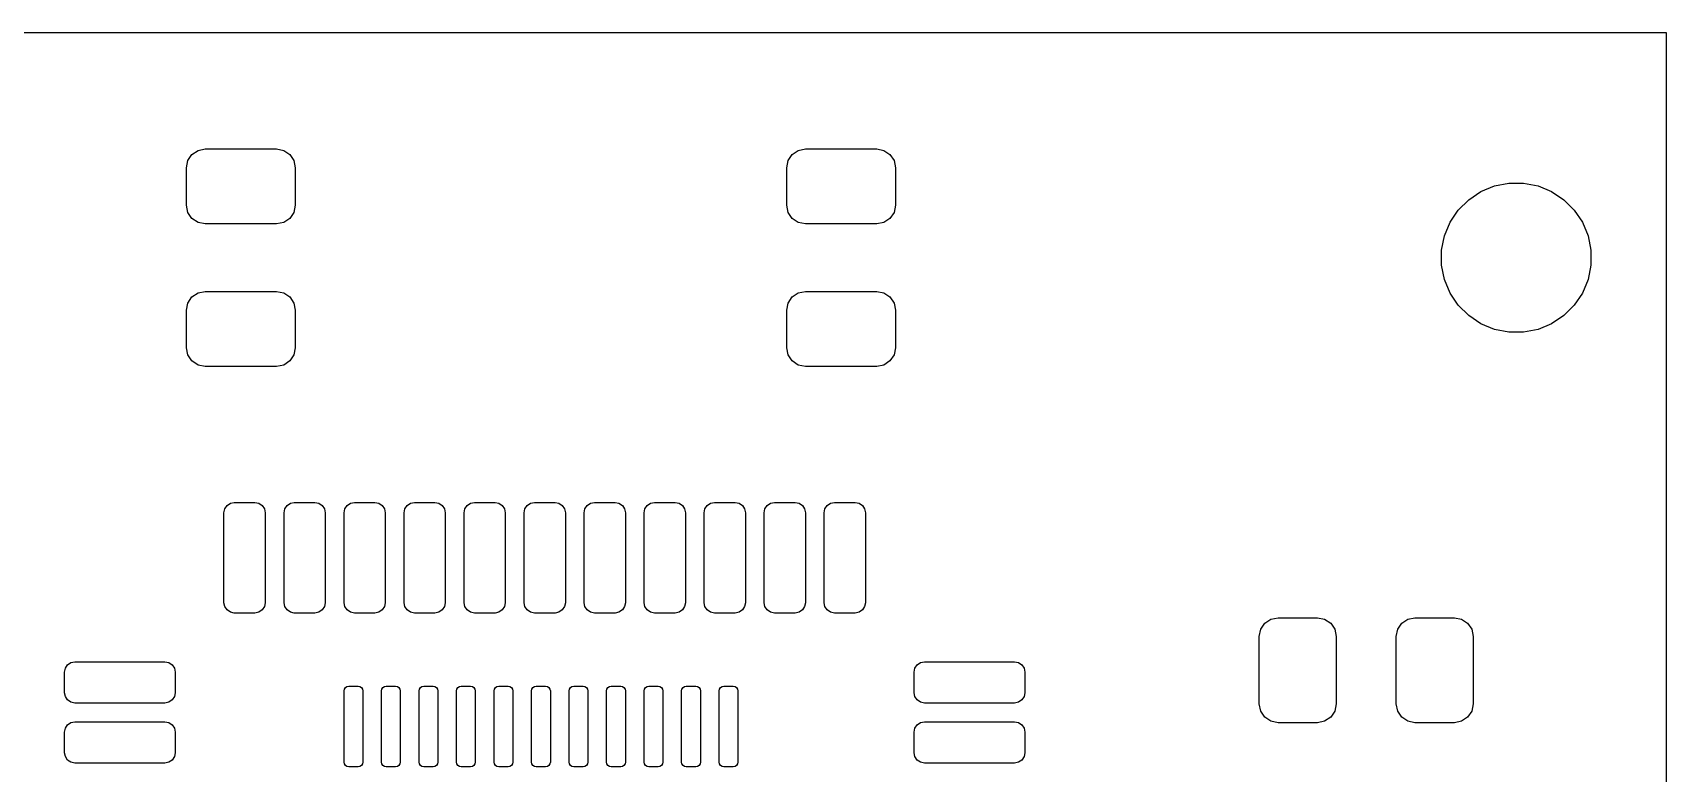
# Model space of a CAD drawing. Extents: x 0 to 42.5, y 0 to 25.
# Drawn here: x 20.72 to 42.5, y 15.12 to 25 of the extents above; entities that cross this region are included whole.
import ezdxf

# ---------------------------------------------------------------- set-up
doc = ezdxf.new("R2010")
doc.units = 0
doc.layers.add('BLACK', color=7, linetype='CONTINUOUS')
doc.layers.add('WHITE', color=7, linetype='CONTINUOUS')

msp = doc.modelspace()

# ---------------------------------------------------------------- linework, layer by layer
at = {"layer": 'BLACK', "linetype": 'CONTINUOUS'}
for p, q in [((22.79403, 23.295671), (22.848223, 23.376777)), ((22.848223, 23.376777), (22.929329, 23.43097)), ((22.929329, 23.43097), (23.025, 23.45)), ((23.025, 23.45), (23.975, 23.45)), ((23.975, 23.45), (24.070671, 23.43097)), ((24.070671, 23.43097), (24.151777, 23.376777)), ((24.151777, 23.376777), (24.20597, 23.295671)), ((30.79403, 23.295671), (30.848223, 23.376777)), ((30.848223, 23.376777), (30.929329, 23.43097)), ((30.929329, 23.43097), (31.025, 23.45)), ((31.025, 23.45), (31.975, 23.45)), ((31.975, 23.45), (32.070671, 23.43097)), ((32.070671, 23.43097), (32.151777, 23.376777)), ((32.151777, 23.376777), (32.20597, 23.295671)), ((22.775, 23.2), (22.79403, 23.295671)), ((22.775, 22.7), (22.775, 23.2)), ((24.20597, 23.295671), (24.225, 23.2)), ((24.225, 23.2), (24.225, 22.7)), ((30.775, 23.2), (30.79403, 23.295671)), ((30.775, 22.7), (30.775, 23.2)), ((32.20597, 23.295671), (32.225, 23.2)), ((32.225, 23.2), (32.225, 22.7)), ((39.865607, 22.77301), (40.028603, 22.881921)), ((40.028603, 22.881921), (40.209715, 22.95694)), ((40.209715, 22.95694), (40.401983, 22.995185)), ((40.401983, 22.995185), (40.598017, 22.995185)), ((40.598017, 22.995185), (40.790285, 22.95694)), ((40.790285, 22.95694), (40.971397, 22.881921)), ((40.971397, 22.881921), (41.134393, 22.77301)), ((22.79403, 22.604329), (22.775, 22.7)), ((24.225, 22.7), (24.20597, 22.604329)), ((30.79403, 22.604329), (30.775, 22.7)), ((32.225, 22.7), (32.20597, 22.604329)), ((39.72699, 22.634393), (39.865607, 22.77301)), ((41.134393, 22.77301), (41.27301, 22.634393)), ((22.848223, 22.523223), (22.79403, 22.604329)), ((22.929329, 22.46903), (22.848223, 22.523223)), ((23.025, 22.45), (22.929329, 22.46903)), ((23.975, 22.45), (23.025, 22.45)), ((24.070671, 22.46903), (23.975, 22.45)), ((24.151777, 22.523223), (24.070671, 22.46903)), ((24.20597, 22.604329), (24.151777, 22.523223)), ((30.848223, 22.523223), (30.79403, 22.604329)), ((30.929329, 22.46903), (30.848223, 22.523223)), ((31.025, 22.45), (30.929329, 22.46903)), ((31.975, 22.45), (31.025, 22.45)), ((32.070671, 22.46903), (31.975, 22.45)), ((32.151777, 22.523223), (32.070671, 22.46903)), ((32.20597, 22.604329), (32.151777, 22.523223)), ((39.54306, 22.290285), (39.618079, 22.471397)), ((39.618079, 22.471397), (39.72699, 22.634393)), ((41.27301, 22.634393), (41.381921, 22.471397)), ((41.381921, 22.471397), (41.45694, 22.290285)), ((39.504815, 22.098017), (39.54306, 22.290285)), ((41.45694, 22.290285), (41.495185, 22.098017)), ((39.504815, 21.901983), (39.504815, 22.098017)), ((41.495185, 22.098017), (41.495185, 21.901983)), ((39.54306, 21.709715), (39.504815, 21.901983)), ((41.495185, 21.901983), (41.45694, 21.709715)), ((39.618079, 21.528603), (39.54306, 21.709715)), ((41.45694, 21.709715), (41.381921, 21.528603)), ((22.775, 21.3), (22.79403, 21.395671)), ((22.79403, 21.395671), (22.848223, 21.476777)), ((22.848223, 21.476777), (22.929329, 21.53097)), ((22.929329, 21.53097), (23.025, 21.55)), ((23.025, 21.55), (23.975, 21.55)), ((23.975, 21.55), (24.070671, 21.53097)), ((24.070671, 21.53097), (24.151777, 21.476777)), ((24.151777, 21.476777), (24.20597, 21.395671)), ((24.20597, 21.395671), (24.225, 21.3)), ((30.775, 21.3), (30.79403, 21.395671)), ((30.79403, 21.395671), (30.848223, 21.476777)), ((30.848223, 21.476777), (30.929329, 21.53097)), ((30.929329, 21.53097), (31.025, 21.55)), ((31.025, 21.55), (31.975, 21.55)), ((31.975, 21.55), (32.070671, 21.53097)), ((32.070671, 21.53097), (32.151777, 21.476777)), ((32.151777, 21.476777), (32.20597, 21.395671)), ((32.20597, 21.395671), (32.225, 21.3)), ((39.72699, 21.365607), (39.618079, 21.528603)), ((39.865607, 21.22699), (39.72699, 21.365607)), ((41.27301, 21.365607), (41.134393, 21.22699)), ((41.381921, 21.528603), (41.27301, 21.365607)), ((22.775, 20.8), (22.775, 21.3)), ((24.225, 21.3), (24.225, 20.8)), ((30.775, 20.8), (30.775, 21.3)), ((32.225, 21.3), (32.225, 20.8)), ((40.028603, 21.118079), (39.865607, 21.22699)), ((41.134393, 21.22699), (40.971397, 21.118079)), ((40.209715, 21.04306), (40.028603, 21.118079)), ((40.401983, 21.004815), (40.209715, 21.04306)), ((40.598017, 21.004815), (40.401983, 21.004815)), ((40.790285, 21.04306), (40.598017, 21.004815)), ((40.971397, 21.118079), (40.790285, 21.04306)), ((22.79403, 20.704329), (22.775, 20.8)), ((22.848223, 20.623223), (22.79403, 20.704329)), ((24.20597, 20.704329), (24.151777, 20.623223)), ((24.225, 20.8), (24.20597, 20.704329)), ((30.79403, 20.704329), (30.775, 20.8)), ((30.848223, 20.623223), (30.79403, 20.704329)), ((32.20597, 20.704329), (32.151777, 20.623223)), ((32.225, 20.8), (32.20597, 20.704329)), ((22.929329, 20.56903), (22.848223, 20.623223)), ((23.025, 20.55), (22.929329, 20.56903)), ((23.975, 20.55), (23.025, 20.55)), ((24.070671, 20.56903), (23.975, 20.55)), ((24.151777, 20.623223), (24.070671, 20.56903)), ((30.929329, 20.56903), (30.848223, 20.623223)), ((31.025, 20.55), (30.929329, 20.56903)), ((31.975, 20.55), (31.025, 20.55)), ((32.070671, 20.56903), (31.975, 20.55)), ((32.151777, 20.623223), (32.070671, 20.56903)), ((23.315273, 18.697227), (23.359881, 18.727033)), ((23.359881, 18.727033), (23.4125, 18.7375)), ((23.4125, 18.7375), (23.6875, 18.7375)), ((23.6875, 18.7375), (23.740119, 18.727033)), ((23.740119, 18.727033), (23.784727, 18.697227)), ((24.115273, 18.697227), (24.159881, 18.727033)), ((24.159881, 18.727033), (24.2125, 18.7375)), ((24.2125, 18.7375), (24.4875, 18.7375)), ((24.4875, 18.7375), (24.540119, 18.727033)), ((24.540119, 18.727033), (24.584727, 18.697227)), ((24.915273, 18.697227), (24.959881, 18.727033)), ((24.959881, 18.727033), (25.0125, 18.7375)), ((25.0125, 18.7375), (25.2875, 18.7375)), ((25.2875, 18.7375), (25.340119, 18.727033)), ((25.340119, 18.727033), (25.384727, 18.697227)), ((25.715273, 18.697227), (25.759881, 18.727033)), ((25.759881, 18.727033), (25.8125, 18.7375)), ((25.8125, 18.7375), (26.0875, 18.7375)), ((26.0875, 18.7375), (26.140119, 18.727033)), ((26.140119, 18.727033), (26.184727, 18.697227)), ((26.515273, 18.697227), (26.559881, 18.727033)), ((26.559881, 18.727033), (26.6125, 18.7375)), ((26.6125, 18.7375), (26.8875, 18.7375)), ((26.8875, 18.7375), (26.940119, 18.727033)), ((26.940119, 18.727033), (26.984727, 18.697227)), ((27.315273, 18.697227), (27.359881, 18.727033)), ((27.359881, 18.727033), (27.4125, 18.7375)), ((27.4125, 18.7375), (27.6875, 18.7375)), ((27.6875, 18.7375), (27.740119, 18.727033)), ((27.740119, 18.727033), (27.784727, 18.697227)), ((28.115273, 18.697227), (28.159881, 18.727033)), ((28.159881, 18.727033), (28.2125, 18.7375)), ((28.2125, 18.7375), (28.4875, 18.7375)), ((28.4875, 18.7375), (28.540119, 18.727033)), ((28.540119, 18.727033), (28.584727, 18.697227)), ((28.915273, 18.697227), (28.959881, 18.727033)), ((28.959881, 18.727033), (29.0125, 18.7375)), ((29.0125, 18.7375), (29.2875, 18.7375)), ((29.2875, 18.7375), (29.340119, 18.727033)), ((29.340119, 18.727033), (29.384727, 18.697227)), ((29.715273, 18.697227), (29.759881, 18.727033)), ((29.759881, 18.727033), (29.8125, 18.7375)), ((29.8125, 18.7375), (30.0875, 18.7375)), ((30.0875, 18.7375), (30.140119, 18.727033)), ((30.140119, 18.727033), (30.184727, 18.697227)), ((30.515273, 18.697227), (30.559881, 18.727033)), ((30.559881, 18.727033), (30.6125, 18.7375)), ((30.6125, 18.7375), (30.8875, 18.7375)), ((30.8875, 18.7375), (30.940119, 18.727033)), ((30.940119, 18.727033), (30.984727, 18.697227)), ((31.315273, 18.697227), (31.359881, 18.727033)), ((31.359881, 18.727033), (31.4125, 18.7375)), ((31.4125, 18.7375), (31.6875, 18.7375)), ((31.6875, 18.7375), (31.740119, 18.727033)), ((31.740119, 18.727033), (31.784727, 18.697227)), ((23.275, 18.6), (23.285467, 18.652619)), ((23.275, 17.4), (23.275, 18.6)), ((23.285467, 18.652619), (23.315273, 18.697227)), ((23.784727, 18.697227), (23.814533, 18.652619)), ((23.814533, 18.652619), (23.825, 18.6)), ((23.825, 18.6), (23.825, 17.4)), ((24.075, 18.6), (24.085467, 18.652619)), ((24.075, 17.4), (24.075, 18.6)), ((24.085467, 18.652619), (24.115273, 18.697227)), ((24.584727, 18.697227), (24.614533, 18.652619)), ((24.614533, 18.652619), (24.625, 18.6)), ((24.625, 18.6), (24.625, 17.4)), ((24.875, 18.6), (24.885467, 18.652619)), ((24.875, 17.4), (24.875, 18.6)), ((24.885467, 18.652619), (24.915273, 18.697227)), ((25.384727, 18.697227), (25.414533, 18.652619)), ((25.414533, 18.652619), (25.425, 18.6)), ((25.425, 18.6), (25.425, 17.4)), ((25.675, 18.6), (25.685467, 18.652619)), ((25.675, 17.4), (25.675, 18.6)), ((25.685467, 18.652619), (25.715273, 18.697227)), ((26.184727, 18.697227), (26.214533, 18.652619)), ((26.214533, 18.652619), (26.225, 18.6)), ((26.225, 18.6), (26.225, 17.4)), ((26.475, 18.6), (26.485467, 18.652619)), ((26.475, 17.4), (26.475, 18.6)), ((26.485467, 18.652619), (26.515273, 18.697227)), ((26.984727, 18.697227), (27.014533, 18.652619)), ((27.014533, 18.652619), (27.025, 18.6)), ((27.025, 18.6), (27.025, 17.4)), ((27.275, 18.6), (27.285467, 18.652619)), ((27.275, 17.4), (27.275, 18.6)), ((27.285467, 18.652619), (27.315273, 18.697227)), ((27.784727, 18.697227), (27.814533, 18.652619)), ((27.814533, 18.652619), (27.825, 18.6)), ((27.825, 18.6), (27.825, 17.4)), ((28.075, 18.6), (28.085467, 18.652619)), ((28.075, 17.4), (28.075, 18.6)), ((28.085467, 18.652619), (28.115273, 18.697227)), ((28.584727, 18.697227), (28.614533, 18.652619)), ((28.614533, 18.652619), (28.625, 18.6)), ((28.625, 18.6), (28.625, 17.4)), ((28.875, 18.6), (28.885467, 18.652619)), ((28.875, 17.4), (28.875, 18.6)), ((28.885467, 18.652619), (28.915273, 18.697227)), ((29.384727, 18.697227), (29.414533, 18.652619)), ((29.414533, 18.652619), (29.425, 18.6)), ((29.425, 18.6), (29.425, 17.4)), ((29.675, 18.6), (29.685467, 18.652619)), ((29.675, 17.4), (29.675, 18.6)), ((29.685467, 18.652619), (29.715273, 18.697227)), ((30.184727, 18.697227), (30.214533, 18.652619)), ((30.214533, 18.652619), (30.225, 18.6)), ((30.225, 18.6), (30.225, 17.4)), ((30.475, 18.6), (30.485467, 18.652619)), ((30.475, 17.4), (30.475, 18.6)), ((30.485467, 18.652619), (30.515273, 18.697227)), ((30.984727, 18.697227), (31.014533, 18.652619)), ((31.014533, 18.652619), (31.025, 18.6)), ((31.025, 18.6), (31.025, 17.4)), ((31.275, 18.6), (31.285467, 18.652619)), ((31.275, 17.4), (31.275, 18.6)), ((31.285467, 18.652619), (31.315273, 18.697227)), ((31.784727, 18.697227), (31.814533, 18.652619)), ((31.814533, 18.652619), (31.825, 18.6)), ((31.825, 18.6), (31.825, 17.4)), ((23.285467, 17.347381), (23.275, 17.4)), ((23.315273, 17.302773), (23.285467, 17.347381)), ((23.359881, 17.272967), (23.315273, 17.302773)), ((23.4125, 17.2625), (23.359881, 17.272967)), ((23.6875, 17.2625), (23.4125, 17.2625)), ((23.740119, 17.272967), (23.6875, 17.2625)), ((23.784727, 17.302773), (23.740119, 17.272967)), ((23.814533, 17.347381), (23.784727, 17.302773)), ((23.825, 17.4), (23.814533, 17.347381)), ((24.085467, 17.347381), (24.075, 17.4)), ((24.115273, 17.302773), (24.085467, 17.347381)), ((24.159881, 17.272967), (24.115273, 17.302773)), ((24.2125, 17.2625), (24.159881, 17.272967)), ((24.4875, 17.2625), (24.2125, 17.2625)), ((24.540119, 17.272967), (24.4875, 17.2625)), ((24.584727, 17.302773), (24.540119, 17.272967)), ((24.614533, 17.347381), (24.584727, 17.302773)), ((24.625, 17.4), (24.614533, 17.347381)), ((24.885467, 17.347381), (24.875, 17.4)), ((24.915273, 17.302773), (24.885467, 17.347381)), ((24.959881, 17.272967), (24.915273, 17.302773)), ((25.0125, 17.2625), (24.959881, 17.272967)), ((25.2875, 17.2625), (25.0125, 17.2625)), ((25.340119, 17.272967), (25.2875, 17.2625)), ((25.384727, 17.302773), (25.340119, 17.272967)), ((25.414533, 17.347381), (25.384727, 17.302773)), ((25.425, 17.4), (25.414533, 17.347381)), ((25.685467, 17.347381), (25.675, 17.4)), ((25.715273, 17.302773), (25.685467, 17.347381)), ((25.759881, 17.272967), (25.715273, 17.302773)), ((25.8125, 17.2625), (25.759881, 17.272967)), ((26.0875, 17.2625), (25.8125, 17.2625)), ((26.140119, 17.272967), (26.0875, 17.2625)), ((26.184727, 17.302773), (26.140119, 17.272967)), ((26.214533, 17.347381), (26.184727, 17.302773)), ((26.225, 17.4), (26.214533, 17.347381)), ((26.485467, 17.347381), (26.475, 17.4)), ((26.515273, 17.302773), (26.485467, 17.347381)), ((26.559881, 17.272967), (26.515273, 17.302773)), ((26.6125, 17.2625), (26.559881, 17.272967)), ((26.8875, 17.2625), (26.6125, 17.2625)), ((26.940119, 17.272967), (26.8875, 17.2625)), ((26.984727, 17.302773), (26.940119, 17.272967)), ((27.014533, 17.347381), (26.984727, 17.302773)), ((27.025, 17.4), (27.014533, 17.347381)), ((27.285467, 17.347381), (27.275, 17.4)), ((27.315273, 17.302773), (27.285467, 17.347381)), ((27.359881, 17.272967), (27.315273, 17.302773)), ((27.4125, 17.2625), (27.359881, 17.272967)), ((27.6875, 17.2625), (27.4125, 17.2625)), ((27.740119, 17.272967), (27.6875, 17.2625)), ((27.784727, 17.302773), (27.740119, 17.272967)), ((27.814533, 17.347381), (27.784727, 17.302773)), ((27.825, 17.4), (27.814533, 17.347381)), ((28.085467, 17.347381), (28.075, 17.4)), ((28.115273, 17.302773), (28.085467, 17.347381)), ((28.159881, 17.272967), (28.115273, 17.302773)), ((28.2125, 17.2625), (28.159881, 17.272967)), ((28.4875, 17.2625), (28.2125, 17.2625)), ((28.540119, 17.272967), (28.4875, 17.2625)), ((28.584727, 17.302773), (28.540119, 17.272967)), ((28.614533, 17.347381), (28.584727, 17.302773)), ((28.625, 17.4), (28.614533, 17.347381)), ((28.885467, 17.347381), (28.875, 17.4)), ((28.915273, 17.302773), (28.885467, 17.347381)), ((28.959881, 17.272967), (28.915273, 17.302773)), ((29.0125, 17.2625), (28.959881, 17.272967)), ((29.2875, 17.2625), (29.0125, 17.2625)), ((29.340119, 17.272967), (29.2875, 17.2625)), ((29.384727, 17.302773), (29.340119, 17.272967)), ((29.414533, 17.347381), (29.384727, 17.302773)), ((29.425, 17.4), (29.414533, 17.347381)), ((29.685467, 17.347381), (29.675, 17.4)), ((29.715273, 17.302773), (29.685467, 17.347381)), ((29.759881, 17.272967), (29.715273, 17.302773)), ((29.8125, 17.2625), (29.759881, 17.272967)), ((30.0875, 17.2625), (29.8125, 17.2625)), ((30.140119, 17.272967), (30.0875, 17.2625)), ((30.184727, 17.302773), (30.140119, 17.272967)), ((30.214533, 17.347381), (30.184727, 17.302773)), ((30.225, 17.4), (30.214533, 17.347381)), ((30.485467, 17.347381), (30.475, 17.4)), ((30.515273, 17.302773), (30.485467, 17.347381)), ((30.559881, 17.272967), (30.515273, 17.302773)), ((30.6125, 17.2625), (30.559881, 17.272967)), ((30.8875, 17.2625), (30.6125, 17.2625)), ((30.940119, 17.272967), (30.8875, 17.2625)), ((30.984727, 17.302773), (30.940119, 17.272967)), ((31.014533, 17.347381), (30.984727, 17.302773)), ((31.025, 17.4), (31.014533, 17.347381)), ((31.285467, 17.347381), (31.275, 17.4)), ((31.315273, 17.302773), (31.285467, 17.347381)), ((31.359881, 17.272967), (31.315273, 17.302773)), ((31.4125, 17.2625), (31.359881, 17.272967)), ((31.6875, 17.2625), (31.4125, 17.2625)), ((31.740119, 17.272967), (31.6875, 17.2625)), ((31.784727, 17.302773), (31.740119, 17.272967)), ((31.814533, 17.347381), (31.784727, 17.302773)), ((31.825, 17.4), (31.814533, 17.347381)), ((37.075, 16.95), (37.09403, 17.045671)), ((37.09403, 17.045671), (37.148223, 17.126777)), ((37.148223, 17.126777), (37.229329, 17.18097)), ((37.229329, 17.18097), (37.325, 17.2)), ((37.325, 17.2), (37.85, 17.2)), ((37.85, 17.2), (37.945671, 17.18097)), ((37.945671, 17.18097), (38.026777, 17.126777)), ((38.026777, 17.126777), (38.08097, 17.045671)), ((38.08097, 17.045671), (38.1, 16.95)), ((38.9, 16.95), (38.91903, 17.045671)), ((38.91903, 17.045671), (38.973223, 17.126777)), ((38.973223, 17.126777), (39.054329, 17.18097)), ((39.054329, 17.18097), (39.15, 17.2)), ((39.15, 17.2), (39.675, 17.2)), ((39.675, 17.2), (39.770671, 17.18097)), ((39.770671, 17.18097), (39.851777, 17.126777)), ((39.851777, 17.126777), (39.90597, 17.045671)), ((39.90597, 17.045671), (39.925, 16.95)), ((37.075, 16.05), (37.075, 16.95)), ((38.1, 16.95), (38.1, 16.05)), ((38.9, 16.05), (38.9, 16.95)), ((39.925, 16.95), (39.925, 16.05)), ((21.160467, 16.527619), (21.190273, 16.572227)), ((21.190273, 16.572227), (21.234881, 16.602033)), ((21.234881, 16.602033), (21.2875, 16.6125)), ((21.2875, 16.6125), (22.4875, 16.6125)), ((22.4875, 16.6125), (22.540119, 16.602033)), ((22.540119, 16.602033), (22.584727, 16.572227)), ((22.584727, 16.572227), (22.614533, 16.527619)), ((32.485467, 16.527619), (32.515273, 16.572227)), ((32.515273, 16.572227), (32.559881, 16.602033)), ((32.559881, 16.602033), (32.6125, 16.6125)), ((32.6125, 16.6125), (33.8125, 16.6125)), ((33.8125, 16.6125), (33.865119, 16.602033)), ((33.865119, 16.602033), (33.909727, 16.572227)), ((33.909727, 16.572227), (33.939533, 16.527619)), ((21.15, 16.475), (21.160467, 16.527619)), ((21.15, 16.2), (21.15, 16.475)), ((22.614533, 16.527619), (22.625, 16.475)), ((22.625, 16.475), (22.625, 16.2)), ((32.475, 16.475), (32.485467, 16.527619)), ((32.475, 16.2), (32.475, 16.475)), ((33.939533, 16.527619), (33.95, 16.475)), ((33.95, 16.475), (33.95, 16.2)), ((21.160467, 16.147381), (21.15, 16.2)), ((21.190273, 16.102773), (21.160467, 16.147381)), ((22.614533, 16.147381), (22.584727, 16.102773)), ((22.625, 16.2), (22.614533, 16.147381)), ((24.875, 16.225), (24.879758, 16.248918)), ((24.875, 15.275), (24.875, 16.225)), ((24.879758, 16.248918), (24.893306, 16.269194)), ((24.893306, 16.269194), (24.913582, 16.282742)), ((24.913582, 16.282742), (24.9375, 16.2875)), ((24.9375, 16.2875), (25.0625, 16.2875)), ((25.0625, 16.2875), (25.086418, 16.282742)), ((25.086418, 16.282742), (25.106694, 16.269194)), ((25.106694, 16.269194), (25.120242, 16.248918)), ((25.120242, 16.248918), (25.125, 16.225)), ((25.125, 16.225), (25.125, 15.275)), ((25.375, 16.225), (25.379758, 16.248918)), ((25.375, 15.275), (25.375, 16.225)), ((25.379758, 16.248918), (25.393306, 16.269194)), ((25.393306, 16.269194), (25.413582, 16.282742)), ((25.413582, 16.282742), (25.4375, 16.2875)), ((25.4375, 16.2875), (25.5625, 16.2875)), ((25.5625, 16.2875), (25.586418, 16.282742)), ((25.586418, 16.282742), (25.606694, 16.269194)), ((25.606694, 16.269194), (25.620242, 16.248918)), ((25.620242, 16.248918), (25.625, 16.225)), ((25.625, 16.225), (25.625, 15.275)), ((25.875, 16.225), (25.879758, 16.248918)), ((25.875, 15.275), (25.875, 16.225)), ((25.879758, 16.248918), (25.893306, 16.269194)), ((25.893306, 16.269194), (25.913582, 16.282742)), ((25.913582, 16.282742), (25.9375, 16.2875)), ((25.9375, 16.2875), (26.0625, 16.2875)), ((26.0625, 16.2875), (26.086418, 16.282742)), ((26.086418, 16.282742), (26.106694, 16.269194)), ((26.106694, 16.269194), (26.120242, 16.248918)), ((26.120242, 16.248918), (26.125, 16.225)), ((26.125, 16.225), (26.125, 15.275)), ((26.375, 16.225), (26.379758, 16.248918)), ((26.375, 15.275), (26.375, 16.225)), ((26.379758, 16.248918), (26.393306, 16.269194)), ((26.393306, 16.269194), (26.413582, 16.282742)), ((26.413582, 16.282742), (26.4375, 16.2875)), ((26.4375, 16.2875), (26.5625, 16.2875)), ((26.5625, 16.2875), (26.586418, 16.282742)), ((26.586418, 16.282742), (26.606694, 16.269194)), ((26.606694, 16.269194), (26.620242, 16.248918)), ((26.620242, 16.248918), (26.625, 16.225)), ((26.625, 16.225), (26.625, 15.275)), ((26.875, 16.225), (26.879758, 16.248918)), ((26.875, 15.275), (26.875, 16.225)), ((26.879758, 16.248918), (26.893306, 16.269194)), ((26.893306, 16.269194), (26.913582, 16.282742)), ((26.913582, 16.282742), (26.9375, 16.2875)), ((26.9375, 16.2875), (27.0625, 16.2875)), ((27.0625, 16.2875), (27.086418, 16.282742)), ((27.086418, 16.282742), (27.106694, 16.269194)), ((27.106694, 16.269194), (27.120242, 16.248918)), ((27.120242, 16.248918), (27.125, 16.225)), ((27.125, 16.225), (27.125, 15.275)), ((27.375, 16.225), (27.379758, 16.248918)), ((27.375, 15.275), (27.375, 16.225)), ((27.379758, 16.248918), (27.393306, 16.269194)), ((27.393306, 16.269194), (27.413582, 16.282742)), ((27.413582, 16.282742), (27.4375, 16.2875)), ((27.4375, 16.2875), (27.5625, 16.2875)), ((27.5625, 16.2875), (27.586418, 16.282742)), ((27.586418, 16.282742), (27.606694, 16.269194)), ((27.606694, 16.269194), (27.620242, 16.248918)), ((27.620242, 16.248918), (27.625, 16.225)), ((27.625, 16.225), (27.625, 15.275)), ((27.875, 16.225), (27.879758, 16.248918)), ((27.875, 15.275), (27.875, 16.225)), ((27.879758, 16.248918), (27.893306, 16.269194)), ((27.893306, 16.269194), (27.913582, 16.282742)), ((27.913582, 16.282742), (27.9375, 16.2875)), ((27.9375, 16.2875), (28.0625, 16.2875)), ((28.0625, 16.2875), (28.086418, 16.282742)), ((28.086418, 16.282742), (28.106694, 16.269194)), ((28.106694, 16.269194), (28.120242, 16.248918)), ((28.120242, 16.248918), (28.125, 16.225)), ((28.125, 16.225), (28.125, 15.275)), ((28.375, 16.225), (28.379758, 16.248918)), ((28.375, 15.275), (28.375, 16.225)), ((28.379758, 16.248918), (28.393306, 16.269194)), ((28.393306, 16.269194), (28.413582, 16.282742)), ((28.413582, 16.282742), (28.4375, 16.2875)), ((28.4375, 16.2875), (28.5625, 16.2875)), ((28.5625, 16.2875), (28.586418, 16.282742)), ((28.586418, 16.282742), (28.606694, 16.269194)), ((28.606694, 16.269194), (28.620242, 16.248918)), ((28.620242, 16.248918), (28.625, 16.225)), ((28.625, 16.225), (28.625, 15.275)), ((28.875, 16.225), (28.879758, 16.248918)), ((28.875, 15.275), (28.875, 16.225)), ((28.879758, 16.248918), (28.893306, 16.269194)), ((28.893306, 16.269194), (28.913582, 16.282742)), ((28.913582, 16.282742), (28.9375, 16.2875)), ((28.9375, 16.2875), (29.0625, 16.2875)), ((29.0625, 16.2875), (29.086418, 16.282742)), ((29.086418, 16.282742), (29.106694, 16.269194)), ((29.106694, 16.269194), (29.120242, 16.248918)), ((29.120242, 16.248918), (29.125, 16.225)), ((29.125, 16.225), (29.125, 15.275)), ((29.375, 16.225), (29.379758, 16.248918)), ((29.375, 15.275), (29.375, 16.225)), ((29.379758, 16.248918), (29.393306, 16.269194)), ((29.393306, 16.269194), (29.413582, 16.282742)), ((29.413582, 16.282742), (29.4375, 16.2875)), ((29.4375, 16.2875), (29.5625, 16.2875)), ((29.5625, 16.2875), (29.586418, 16.282742)), ((29.586418, 16.282742), (29.606694, 16.269194)), ((29.606694, 16.269194), (29.620242, 16.248918)), ((29.620242, 16.248918), (29.625, 16.225)), ((29.625, 16.225), (29.625, 15.275)), ((29.875, 16.225), (29.879758, 16.248918)), ((29.875, 15.275), (29.875, 16.225)), ((29.879758, 16.248918), (29.893306, 16.269194)), ((29.893306, 16.269194), (29.913582, 16.282742)), ((29.913582, 16.282742), (29.9375, 16.2875)), ((29.9375, 16.2875), (30.0625, 16.2875)), ((30.0625, 16.2875), (30.086418, 16.282742)), ((30.086418, 16.282742), (30.106694, 16.269194)), ((30.106694, 16.269194), (30.120242, 16.248918)), ((30.120242, 16.248918), (30.125, 16.225)), ((30.125, 16.225), (30.125, 15.275)), ((32.485467, 16.147381), (32.475, 16.2)), ((32.515273, 16.102773), (32.485467, 16.147381)), ((33.939533, 16.147381), (33.909727, 16.102773)), ((33.95, 16.2), (33.939533, 16.147381)), ((21.234881, 16.072967), (21.190273, 16.102773)), ((21.2875, 16.0625), (21.234881, 16.072967)), ((22.4875, 16.0625), (21.2875, 16.0625)), ((22.540119, 16.072967), (22.4875, 16.0625)), ((22.584727, 16.102773), (22.540119, 16.072967)), ((32.559881, 16.072967), (32.515273, 16.102773)), ((32.6125, 16.0625), (32.559881, 16.072967)), ((33.8125, 16.0625), (32.6125, 16.0625)), ((33.865119, 16.072967), (33.8125, 16.0625)), ((33.909727, 16.102773), (33.865119, 16.072967)), ((37.09403, 15.954329), (37.075, 16.05)), ((37.148223, 15.873223), (37.09403, 15.954329)), ((38.08097, 15.954329), (38.026777, 15.873223)), ((38.1, 16.05), (38.08097, 15.954329)), ((38.91903, 15.954329), (38.9, 16.05)), ((38.973223, 15.873223), (38.91903, 15.954329)), ((39.90597, 15.954329), (39.851777, 15.873223)), ((39.925, 16.05), (39.90597, 15.954329)), ((21.15, 15.675), (21.160467, 15.727619)), ((21.160467, 15.727619), (21.190273, 15.772227)), ((21.190273, 15.772227), (21.234881, 15.802033)), ((21.234881, 15.802033), (21.2875, 15.8125)), ((21.2875, 15.8125), (22.4875, 15.8125)), ((22.4875, 15.8125), (22.540119, 15.802033)), ((22.540119, 15.802033), (22.584727, 15.772227)), ((22.584727, 15.772227), (22.614533, 15.727619)), ((22.614533, 15.727619), (22.625, 15.675)), ((32.475, 15.675), (32.485467, 15.727619)), ((32.485467, 15.727619), (32.515273, 15.772227)), ((32.515273, 15.772227), (32.559881, 15.802033)), ((32.559881, 15.802033), (32.6125, 15.8125)), ((32.6125, 15.8125), (33.8125, 15.8125)), ((33.8125, 15.8125), (33.865119, 15.802033)), ((33.865119, 15.802033), (33.909727, 15.772227)), ((33.909727, 15.772227), (33.939533, 15.727619)), ((33.939533, 15.727619), (33.95, 15.675)), ((37.229329, 15.81903), (37.148223, 15.873223)), ((37.325, 15.8), (37.229329, 15.81903)), ((37.85, 15.8), (37.325, 15.8)), ((37.945671, 15.81903), (37.85, 15.8)), ((38.026777, 15.873223), (37.945671, 15.81903)), ((39.054329, 15.81903), (38.973223, 15.873223)), ((39.15, 15.8), (39.054329, 15.81903)), ((39.675, 15.8), (39.15, 15.8)), ((39.770671, 15.81903), (39.675, 15.8)), ((39.851777, 15.873223), (39.770671, 15.81903)), ((21.15, 15.4), (21.15, 15.675)), ((22.625, 15.675), (22.625, 15.4)), ((32.475, 15.4), (32.475, 15.675)), ((33.95, 15.675), (33.95, 15.4)), ((21.160467, 15.347381), (21.15, 15.4)), ((21.190273, 15.302773), (21.160467, 15.347381)), ((21.234881, 15.272967), (21.190273, 15.302773)), ((21.2875, 15.2625), (21.234881, 15.272967)), ((22.4875, 15.2625), (21.2875, 15.2625)), ((22.540119, 15.272967), (22.4875, 15.2625)), ((22.584727, 15.302773), (22.540119, 15.272967)), ((22.614533, 15.347381), (22.584727, 15.302773)), ((22.625, 15.4), (22.614533, 15.347381)), ((24.879758, 15.251082), (24.875, 15.275)), ((24.893306, 15.230806), (24.879758, 15.251082)), ((25.120242, 15.251082), (25.106694, 15.230806)), ((25.125, 15.275), (25.120242, 15.251082)), ((25.379758, 15.251082), (25.375, 15.275)), ((25.393306, 15.230806), (25.379758, 15.251082)), ((25.620242, 15.251082), (25.606694, 15.230806)), ((25.625, 15.275), (25.620242, 15.251082)), ((25.879758, 15.251082), (25.875, 15.275)), ((25.893306, 15.230806), (25.879758, 15.251082)), ((26.120242, 15.251082), (26.106694, 15.230806)), ((26.125, 15.275), (26.120242, 15.251082)), ((26.379758, 15.251082), (26.375, 15.275)), ((26.393306, 15.230806), (26.379758, 15.251082)), ((26.620242, 15.251082), (26.606694, 15.230806)), ((26.625, 15.275), (26.620242, 15.251082)), ((26.879758, 15.251082), (26.875, 15.275)), ((26.893306, 15.230806), (26.879758, 15.251082)), ((27.120242, 15.251082), (27.106694, 15.230806)), ((27.125, 15.275), (27.120242, 15.251082)), ((27.379758, 15.251082), (27.375, 15.275)), ((27.393306, 15.230806), (27.379758, 15.251082)), ((27.620242, 15.251082), (27.606694, 15.230806)), ((27.625, 15.275), (27.620242, 15.251082)), ((27.879758, 15.251082), (27.875, 15.275)), ((27.893306, 15.230806), (27.879758, 15.251082)), ((28.120242, 15.251082), (28.106694, 15.230806)), ((28.125, 15.275), (28.120242, 15.251082)), ((28.379758, 15.251082), (28.375, 15.275)), ((28.393306, 15.230806), (28.379758, 15.251082)), ((28.620242, 15.251082), (28.606694, 15.230806)), ((28.625, 15.275), (28.620242, 15.251082)), ((28.879758, 15.251082), (28.875, 15.275)), ((28.893306, 15.230806), (28.879758, 15.251082)), ((29.120242, 15.251082), (29.106694, 15.230806)), ((29.125, 15.275), (29.120242, 15.251082)), ((29.379758, 15.251082), (29.375, 15.275)), ((29.393306, 15.230806), (29.379758, 15.251082)), ((29.620242, 15.251082), (29.606694, 15.230806)), ((29.625, 15.275), (29.620242, 15.251082)), ((29.879758, 15.251082), (29.875, 15.275)), ((29.893306, 15.230806), (29.879758, 15.251082)), ((30.120242, 15.251082), (30.106694, 15.230806)), ((30.125, 15.275), (30.120242, 15.251082)), ((32.485467, 15.347381), (32.475, 15.4)), ((32.515273, 15.302773), (32.485467, 15.347381)), ((32.559881, 15.272967), (32.515273, 15.302773)), ((32.6125, 15.2625), (32.559881, 15.272967)), ((33.8125, 15.2625), (32.6125, 15.2625)), ((33.865119, 15.272967), (33.8125, 15.2625)), ((33.909727, 15.302773), (33.865119, 15.272967)), ((33.939533, 15.347381), (33.909727, 15.302773)), ((33.95, 15.4), (33.939533, 15.347381)), ((24.913582, 15.217258), (24.893306, 15.230806)), ((24.9375, 15.2125), (24.913582, 15.217258)), ((25.0625, 15.2125), (24.9375, 15.2125)), ((25.086418, 15.217258), (25.0625, 15.2125)), ((25.106694, 15.230806), (25.086418, 15.217258)), ((25.413582, 15.217258), (25.393306, 15.230806)), ((25.4375, 15.2125), (25.413582, 15.217258)), ((25.5625, 15.2125), (25.4375, 15.2125)), ((25.586418, 15.217258), (25.5625, 15.2125)), ((25.606694, 15.230806), (25.586418, 15.217258)), ((25.913582, 15.217258), (25.893306, 15.230806)), ((25.9375, 15.2125), (25.913582, 15.217258)), ((26.0625, 15.2125), (25.9375, 15.2125)), ((26.086418, 15.217258), (26.0625, 15.2125)), ((26.106694, 15.230806), (26.086418, 15.217258)), ((26.413582, 15.217258), (26.393306, 15.230806)), ((26.4375, 15.2125), (26.413582, 15.217258)), ((26.5625, 15.2125), (26.4375, 15.2125)), ((26.586418, 15.217258), (26.5625, 15.2125)), ((26.606694, 15.230806), (26.586418, 15.217258)), ((26.913582, 15.217258), (26.893306, 15.230806)), ((26.9375, 15.2125), (26.913582, 15.217258)), ((27.0625, 15.2125), (26.9375, 15.2125)), ((27.086418, 15.217258), (27.0625, 15.2125)), ((27.106694, 15.230806), (27.086418, 15.217258)), ((27.413582, 15.217258), (27.393306, 15.230806)), ((27.4375, 15.2125), (27.413582, 15.217258)), ((27.5625, 15.2125), (27.4375, 15.2125)), ((27.586418, 15.217258), (27.5625, 15.2125)), ((27.606694, 15.230806), (27.586418, 15.217258)), ((27.913582, 15.217258), (27.893306, 15.230806)), ((27.9375, 15.2125), (27.913582, 15.217258)), ((28.0625, 15.2125), (27.9375, 15.2125)), ((28.086418, 15.217258), (28.0625, 15.2125)), ((28.106694, 15.230806), (28.086418, 15.217258)), ((28.413582, 15.217258), (28.393306, 15.230806)), ((28.4375, 15.2125), (28.413582, 15.217258)), ((28.5625, 15.2125), (28.4375, 15.2125)), ((28.586418, 15.217258), (28.5625, 15.2125)), ((28.606694, 15.230806), (28.586418, 15.217258)), ((28.913582, 15.217258), (28.893306, 15.230806)), ((28.9375, 15.2125), (28.913582, 15.217258)), ((29.0625, 15.2125), (28.9375, 15.2125)), ((29.086418, 15.217258), (29.0625, 15.2125)), ((29.106694, 15.230806), (29.086418, 15.217258)), ((29.413582, 15.217258), (29.393306, 15.230806)), ((29.4375, 15.2125), (29.413582, 15.217258)), ((29.5625, 15.2125), (29.4375, 15.2125)), ((29.586418, 15.217258), (29.5625, 15.2125)), ((29.606694, 15.230806), (29.586418, 15.217258)), ((29.913582, 15.217258), (29.893306, 15.230806)), ((29.9375, 15.2125), (29.913582, 15.217258)), ((30.0625, 15.2125), (29.9375, 15.2125)), ((30.086418, 15.217258), (30.0625, 15.2125)), ((30.106694, 15.230806), (30.086418, 15.217258))]:
    msp.add_line(p, q, dxfattribs=at)
at = {"layer": 'WHITE', "linetype": 'CONTINUOUS'}
for p, q in [((0, 25), (42.5, 25)), ((42.5, 25), (42.5, 0))]:
    msp.add_line(p, q, dxfattribs=at)

doc.saveas('drawing.dxf')
